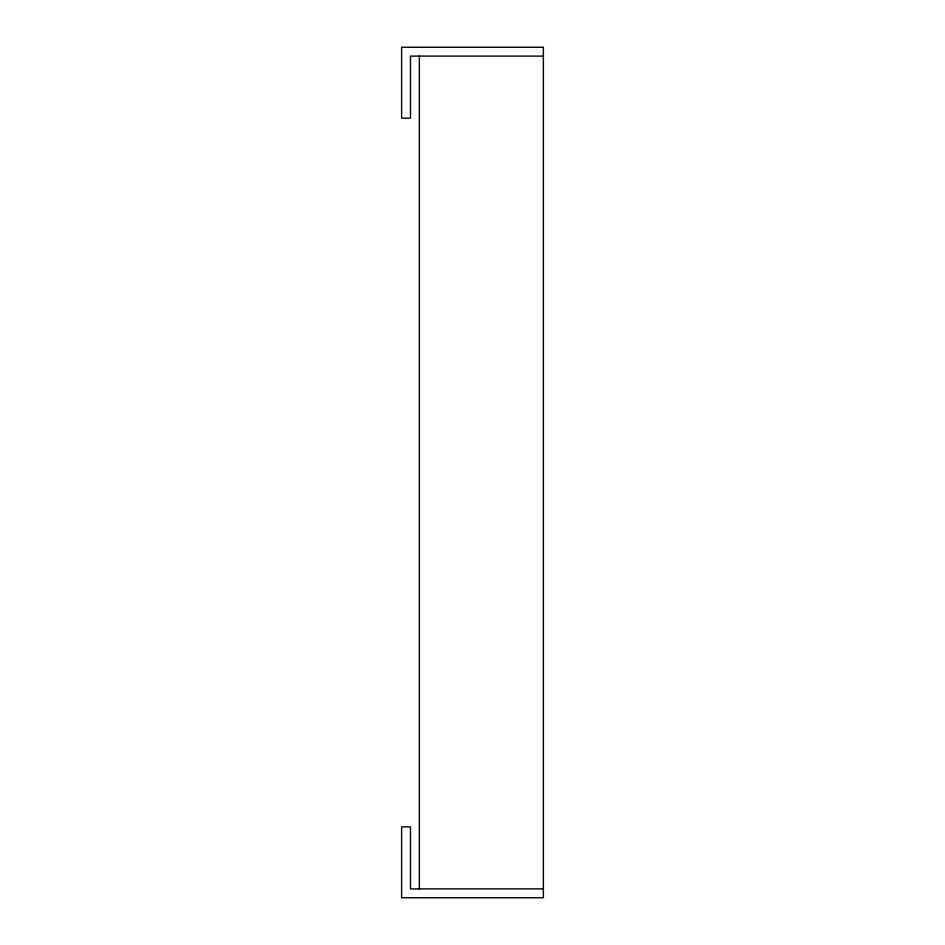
<?xml version="1.0" encoding="UTF-8"?>
<svg xmlns="http://www.w3.org/2000/svg" width="945" height="945" viewBox="0 0 945 945"><rect width="100%" height="100%" fill="white"/><g stroke="black" fill="none" stroke-linecap="round" stroke-linejoin="round"><path stroke-width="1.42" d="M543.375 56.109L410.484 56.109L410.484 118.125L401.625 118.125L401.625 47.25L543.375 47.25L543.375 897.75L401.625 897.75L401.625 826.875L410.484 826.875L410.484 888.891L543.375 888.891M419.344 56.109L419.344 888.891"/></g></svg>
